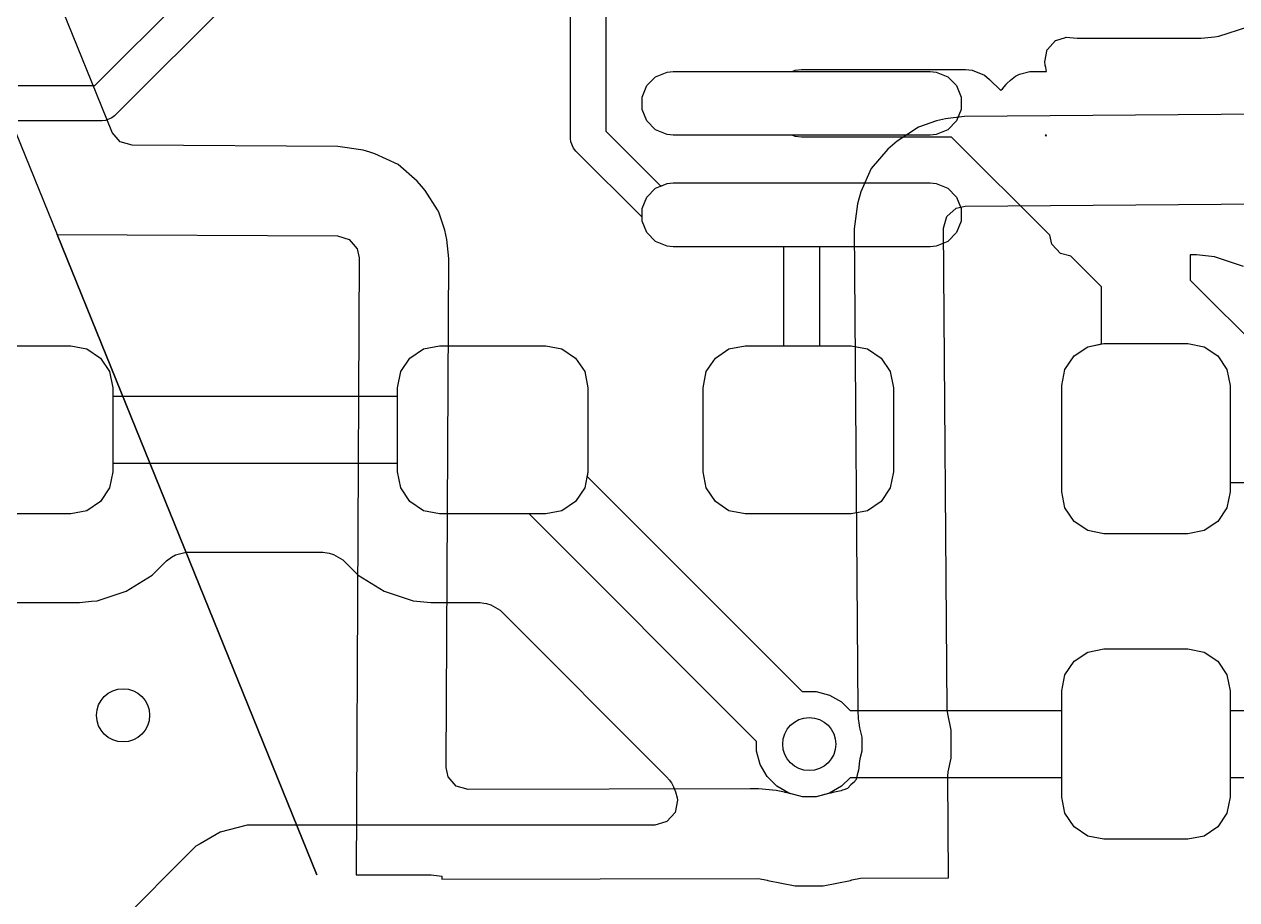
# Model space of a CAD drawing. Header units: millimetres. Extents: x 87.1 to 142.6, y -85.7 to -60.8.
# Drawn here: x 104.54 to 111.39, y -73.14 to -68.2 of the extents above; entities that cross this region are included whole.
import ezdxf

# ---------------------------------------------------------------- set-up
doc = ezdxf.new("R2010")
doc.units = ezdxf.units.MM
for name, color, linetype, true_color in [('B.Cu', 153, 'CONTINUOUS', 0x4d7fc4), ('F.Cu', 13, 'CONTINUOUS', 0xc83434), ('F.Mask', 201, 'CONTINUOUS', 0xd864ff), ('F.Paste', 253, 'CONTINUOUS', 0xb4a09a)]:
    doc.layers.add(name, color=color, linetype=linetype, true_color=true_color)

msp = doc.modelspace()

# ---------------------------------------------------------------- linework, layer by layer
at = {"layer": 'B.Cu', "linetype": 'CONTINUOUS'}
for p, q in [((105.036701, -68.803621), (103.616743, -65.302775)), ((103.522576, -66.415515), (104.726724, -69.384287)), ((119.010129, -68.646562), (109.852178, -68.718919)), ((109.693397, -68.742932), (109.591127, -68.777871)), ((109.744801, -68.731323), (109.693397, -68.742932)), ((109.744819, -68.73132), (109.744801, -68.731323)), ((109.85217, -68.71892), (109.744819, -68.73132)), ((109.852178, -68.718919), (109.85217, -68.71892)), ((105.038536, -68.807909), (105.036701, -68.803621)), ((105.084016, -68.86095), (105.038536, -68.807909)), ((109.591127, -68.777871), (109.470707, -68.856611)), ((105.150953, -68.880982), (105.084016, -68.86095)), ((106.312863, -68.88702), (105.150953, -68.880982)), ((109.470707, -68.856611), (109.418266, -68.902782)), ((106.45516, -68.908235), (106.312863, -68.88702)), ((106.455168, -68.908236), (106.45516, -68.908235)), ((106.49274, -68.919481), (106.455168, -68.908236)), ((106.5221, -68.928268), (106.49274, -68.919481)), ((106.522101, -68.928268), (106.5221, -68.928268)), ((106.522106, -68.92827), (106.522101, -68.928268)), ((106.652663, -68.988715), (106.522106, -68.92827)), ((109.418262, -68.902786), (109.32491, -69.012256)), ((109.418266, -68.902782), (109.418262, -68.902786)), ((106.652664, -68.988716), (106.652663, -68.988715)), ((106.652666, -68.988717), (106.652664, -68.988716)), ((106.760912, -69.083502), (106.652666, -68.988717)), ((109.324909, -69.012257), (109.266175, -69.1436)), ((109.32491, -69.012256), (109.324909, -69.012257)), ((106.760914, -69.083504), (106.760912, -69.083502)), ((106.760918, -69.083508), (106.760914, -69.083504)), ((106.785673, -69.112379), (106.760918, -69.083508)), ((106.806392, -69.136543), (106.785673, -69.112379)), ((106.875297, -69.244996), (106.806392, -69.136543)), ((109.266171, -69.143612), (109.247019, -69.210796)), ((109.266175, -69.1436), (109.266171, -69.143612)), ((109.856167, -69.224404), (119.014127, -69.152046)), ((109.247018, -69.2108), (109.227669, -69.353367)), ((109.247019, -69.210796), (109.247018, -69.2108)), ((109.804748, -69.236016), (109.856167, -69.224404)), ((106.883551, -69.257987), (106.875297, -69.244996)), ((106.896808, -69.298521), (106.883551, -69.257987)), ((109.733153, -69.349377), (109.752307, -69.282187)), ((109.752307, -69.282187), (109.804748, -69.236016)), ((106.917145, -69.360701), (106.896808, -69.298521)), ((106.928083, -69.41227), (106.917145, -69.360701)), ((109.227669, -69.353367), (109.227668, -69.35337)), ((109.227668, -69.35337), (109.249145, -72.071491)), ((109.75463, -72.067495), (109.733153, -69.349377)), ((106.193274, -73), (104.726724, -69.384286)), ((104.726724, -69.384286), (106.310232, -69.392513)), ((104.726724, -69.384287), (106.193274, -73)), ((106.310232, -69.392513), (106.377166, -69.412545)), ((106.377166, -69.412545), (106.422646, -69.465586)), ((106.939077, -69.519781), (106.928083, -69.41227)), ((106.422646, -69.465586), (106.433584, -69.517155)), ((106.433584, -69.517155), (106.415489, -72.999999)), ((106.924259, -72.371778), (106.939077, -69.519781)), ((109.249145, -72.071491), (109.251761, -72.11901)), ((109.757006, -72.090687), (109.75463, -72.067495)), ((109.7755, -72.183658), (109.757006, -72.090687)), ((109.251761, -72.11901), (109.254138, -72.14221)), ((109.254138, -72.14221), (109.254139, -72.142212)), ((109.254139, -72.142212), (109.25854, -72.171494)), ((109.25854, -72.171494), (109.272433, -72.223342)), ((109.272433, -72.223342), (109.272433, -72.301658)), ((109.7755, -72.341342), (109.7755, -72.183658)), ((109.272433, -72.301658), (109.260433, -72.346441)), ((106.924141, -72.394322), (106.924259, -72.371778)), ((109.256727, -72.371771), (109.254349, -72.396933)), ((109.256728, -72.371761), (109.256727, -72.371771)), ((109.260433, -72.346441), (109.256728, -72.371761)), ((109.759985, -72.419335), (109.7755, -72.341342)), ((106.935458, -72.446726), (106.924141, -72.394322)), ((109.244914, -72.435715), (109.239333, -72.462661)), ((109.253799, -72.409675), (109.244914, -72.435715)), ((109.254349, -72.396933), (109.253799, -72.409675)), ((109.757608, -72.444489), (109.759985, -72.419335)), ((109.762144, -73.018485), (109.757608, -72.444489)), ((106.98133, -72.499429), (106.935458, -72.446726)), ((107.048412, -72.518966), (106.98133, -72.499429)), ((109.190422, -72.512556), (109.180138, -72.516352)), ((109.209684, -72.492905), (109.190422, -72.512556)), ((109.231238, -72.475802), (109.209684, -72.492905)), ((109.233793, -72.468312), (109.231238, -72.475802)), ((109.239333, -72.462661), (109.233793, -72.468312)), ((108.64062, -72.515456), (107.048412, -72.518966)), ((108.687967, -72.515352), (108.64062, -72.515456)), ((108.687975, -72.515352), (108.687967, -72.515352)), ((108.687987, -72.515353), (108.687975, -72.515352)), ((108.787173, -72.524959), (108.687987, -72.515353)), ((108.834899, -72.5344), (108.787173, -72.524959)), ((108.8349, -72.5344), (108.834899, -72.5344)), ((108.834903, -72.534401), (108.8349, -72.5344)), ((108.838844, -72.535594), (108.834903, -72.534401)), ((108.850573, -72.538528), (108.838844, -72.535594)), ((108.871467, -72.542684), (108.850573, -72.538528)), ((108.935842, -72.559933), (108.871467, -72.542684)), ((109.014158, -72.559933), (108.935842, -72.559933)), ((109.078542, -72.542681), (109.014158, -72.559933)), ((109.095161, -72.539376), (109.078542, -72.542681)), ((109.098127, -72.538632), (109.095161, -72.539376)), ((109.098529, -72.538657), (109.098127, -72.538632)), ((109.102833, -72.537675), (109.098529, -72.538657)), ((109.117054, -72.533353), (109.102833, -72.537675)), ((109.155846, -72.525589), (109.117054, -72.533353)), ((109.157477, -72.525218), (109.155846, -72.525589)), ((109.176507, -72.519234), (109.157477, -72.525218)), ((109.180138, -72.516352), (109.176507, -72.519234)), ((106.415489, -72.999999), (106.41549, -73)), ((106.41549, -73), (106.823866, -73)), ((106.823866, -73), (106.838798, -73.000902)), ((106.838798, -73.000902), (106.9, -73.008325)), ((106.9, -73.008325), (106.9, -73.024797)), ((106.9, -73.024797), (108.689082, -73.020851)), ((108.689082, -73.020851), (108.736808, -73.030292)), ((108.736808, -73.030292), (108.741503, -73.032237)), ((108.741503, -73.032237), (108.896153, -73.062999)), ((109.053845, -73.062999), (109.208497, -73.032237)), ((109.208497, -73.032237), (109.216249, -73.029025)), ((109.216249, -73.029025), (109.263425, -73.019584)), ((109.263425, -73.019584), (109.762144, -73.018485)), ((108.896153, -73.062999), (108.896156, -73.063)), ((108.896156, -73.063), (108.896158, -73.063)), ((108.896158, -73.063), (109.053844, -73.063)), ((109.053844, -73.063), (109.053845, -73.062999))]:
    msp.add_line(p, q, dxfattribs=at)
at = {"layer": 'B.Cu'}
for centre in [(105.1, -72.1), (108.975, -72.2625)]:
    msp.add_circle(centre, 0.15, dxfattribs=at)
at = {"layer": 'F.Cu', "linetype": 'CONTINUOUS'}
for p, q in [((104.940078, -68.5435), (107.155499, -66.328078)), ((107.296921, -66.4695), (105.052211, -68.714211)), ((107.627, -68.842323), (107.627, -67.174677)), ((107.827, -67.216098), (107.827, -68.800901)), ((111.188019, -68.275361), (111.263416, -68.26766)), ((111.263416, -68.26766), (111.287753, -68.265174)), ((111.287753, -68.265174), (111.451516, -68.210908)), ((110.31985, -68.338899), (110.365752, -68.289587)), ((110.365752, -68.289587), (110.367971, -68.28827)), ((110.367971, -68.28827), (110.422082, -68.271241)), ((110.422082, -68.271241), (110.425415, -68.270994)), ((110.425415, -68.270994), (110.447172, -68.271295)), ((110.447172, -68.271295), (110.488323, -68.2755)), ((110.488323, -68.2755), (111.186676, -68.275499)), ((111.186676, -68.275499), (111.186684, -68.275498)), ((111.186684, -68.275498), (111.186687, -68.275498)), ((111.186687, -68.275498), (111.186691, -68.275497)), ((111.186691, -68.275497), (111.186991, -68.275478)), ((111.186991, -68.275478), (111.188019, -68.275361)), ((110.305757, -68.409467), (110.318163, -68.340711)), ((110.318163, -68.340711), (110.31985, -68.338899)), ((108.106997, -68.493835), (108.171884, -68.466959)), ((108.171884, -68.466959), (108.207, -68.4635)), ((108.207, -68.4635), (108.878322, -68.4635)), ((108.878322, -68.4635), (108.894835, -68.45666)), ((108.894835, -68.45666), (108.932, -68.453)), ((108.932, -68.453), (109.858, -68.453)), ((109.858, -68.453), (109.895165, -68.45666)), ((109.895165, -68.45666), (109.963836, -68.485105)), ((110.161788, -68.478667), (110.221215, -68.4635)), ((110.221215, -68.4635), (110.314518, -68.4635)), ((110.307717, -68.42769), (110.305757, -68.409467)), ((110.310241, -68.441317), (110.307717, -68.42769)), ((110.310111, -68.441343), (110.310241, -68.441317)), ((110.314518, -68.4635), (110.310111, -68.441343)), ((108.057335, -68.543497), (108.106997, -68.493835)), ((109.963836, -68.485105), (109.992704, -68.508796)), ((109.992704, -68.508796), (110.056106, -68.572198)), ((110.066593, -68.561578), (110.087408, -68.53756)), ((110.086083, -68.535945), (110.090787, -68.532083)), ((110.087408, -68.53756), (110.086083, -68.535945)), ((110.090787, -68.532083), (110.090794, -68.532079)), ((110.090794, -68.532079), (110.110449, -68.512423)), ((110.110449, -68.512423), (110.138696, -68.491277)), ((110.138696, -68.491277), (110.161788, -68.478667)), ((104.506666, -68.5435), (104.940078, -68.5435)), ((108.030459, -68.608384), (108.057335, -68.543497)), ((108.030459, -68.678616), (108.030459, -68.608384)), ((110.056106, -68.572198), (110.056848, -68.569794)), ((110.056848, -68.569794), (110.066593, -68.561578)), ((104.9815, -68.7435), (104.506666, -68.7435)), ((105.001009, -68.741579), (104.9815, -68.7435)), ((105.037057, -68.726647), (105.001009, -68.741579)), ((105.052211, -68.714211), (105.037057, -68.726647)), ((108.057335, -68.743503), (108.030459, -68.678616)), ((108.106997, -68.793165), (108.057335, -68.743503)), ((107.827, -68.800901), (108.137357, -69.111259)), ((108.171884, -68.820041), (108.106997, -68.793165)), ((107.628921, -68.861832), (107.627, -68.842323)), ((107.643853, -68.89788), (107.628921, -68.861832)), ((108.207, -68.8235), (108.171884, -68.820041)), ((108.878322, -68.8235), (108.207, -68.8235)), ((108.894835, -68.83034), (108.878322, -68.8235)), ((108.932, -68.834), (108.894835, -68.83034)), ((109.779092, -68.834), (108.932, -68.834)), ((110.333259, -69.388167), (109.779092, -68.834)), ((110.314518, -68.8235), (110.307408, -68.8235)), ((110.307408, -68.8235), (110.313338, -68.82943)), ((110.313338, -68.82943), (110.314518, -68.8235)), ((107.656289, -68.913034), (107.643853, -68.89788)), ((108.030459, -69.287203), (107.656289, -68.913034)), ((108.137357, -69.111259), (108.171884, -69.096959)), ((108.171884, -69.096959), (108.207, -69.0935)), ((108.207, -69.0935), (109.657, -69.0935)), ((109.657, -69.0935), (109.692116, -69.096959)), ((109.692116, -69.096959), (109.757003, -69.123835)), ((109.757003, -69.123835), (109.806665, -69.173497)), ((109.806665, -69.173497), (109.833541, -69.238384)), ((108.030459, -69.308616), (108.030459, -69.287203)), ((109.833541, -69.238384), (109.833541, -69.308616)), ((108.057335, -69.373503), (108.030459, -69.308616)), ((109.833541, -69.308616), (109.806665, -69.373503)), ((108.106997, -69.423165), (108.057335, -69.373503)), ((108.171884, -69.450041), (108.106997, -69.423165)), ((109.757003, -69.423165), (109.692116, -69.450041)), ((109.806665, -69.373503), (109.757003, -69.423165)), ((110.345109, -69.439629), (110.333259, -69.388167)), ((108.207, -69.4535), (108.171884, -69.450041)), ((108.832, -69.4535), (108.207, -69.4535)), ((108.832, -70.0125), (108.832, -69.4535)), ((109.657, -69.4535), (109.032, -69.4535)), ((109.032, -69.4535), (109.032, -70.0125)), ((109.692116, -69.450041), (109.657, -69.4535)), ((110.345947, -69.44131), (110.345109, -69.439629)), ((110.393475, -69.492524), (110.345947, -69.44131)), ((110.452878, -69.507786), (110.393475, -69.492524)), ((111.162654, -69.5), (111.126, -69.5)), ((111.126, -69.5), (111.126, -69.642092)), ((111.162659, -69.5), (111.162654, -69.5)), ((111.26365, -69.510318), (111.162659, -69.5)), ((110.626, -69.680908), (110.452878, -69.507786)), ((111.427295, -69.564543), (111.26365, -69.510318)), ((110.626, -70.002486), (110.626, -69.680908)), ((111.126, -69.642092), (111.771408, -70.2875)), ((104.204, -70.0125), (104.804, -70.0125)), ((104.804, -70.0125), (104.894887, -70.030579)), ((104.894887, -70.030579), (104.971938, -70.082062)), ((106.719562, -70.082062), (106.796613, -70.030579)), ((106.796613, -70.030579), (106.8875, -70.0125)), ((106.8875, -70.0125), (107.4875, -70.0125)), ((107.4875, -70.0125), (107.578387, -70.030579)), ((107.578387, -70.030579), (107.655438, -70.082062)), ((108.444562, -70.082062), (108.521613, -70.030579)), ((108.521613, -70.030579), (108.6125, -70.0125)), ((108.6125, -70.0125), (108.832, -70.0125)), ((109.032, -70.0125), (109.2125, -70.0125)), ((109.2125, -70.0125), (109.303387, -70.030579)), ((109.303387, -70.030579), (109.380438, -70.082062)), ((110.470562, -70.069562), (110.547613, -70.018079)), ((110.547613, -70.018079), (110.626, -70.002486)), ((104.971938, -70.082062), (105.023421, -70.159113)), ((106.668079, -70.159113), (106.719562, -70.082062)), ((107.655438, -70.082062), (107.706921, -70.159113)), ((108.393079, -70.159113), (108.444562, -70.082062)), ((109.380438, -70.082062), (109.431921, -70.159113)), ((110.419079, -70.146613), (110.470562, -70.069562)), ((105.023421, -70.159113), (105.0415, -70.25)), ((106.65, -70.25), (106.668079, -70.159113)), ((107.706921, -70.159113), (107.725, -70.25)), ((108.375, -70.25), (108.393079, -70.159113)), ((109.431921, -70.159113), (109.45, -70.25)), ((110.401, -70.2375), (110.419079, -70.146613)), ((105.0415, -70.25), (105.0415, -70.297)), ((106.65, -70.297), (106.65, -70.25)), ((107.725, -70.25), (107.725, -70.725)), ((108.375, -70.725), (108.375, -70.25)), ((109.45, -70.25), (109.45, -70.725)), ((110.401, -70.8375), (110.401, -70.2375)), ((105.0415, -70.297), (106.65, -70.297)), ((105.0415, -70.725), (105.023421, -70.815887)), ((106.65, -70.678), (105.0415, -70.678)), ((105.0415, -70.678), (105.0415, -70.725)), ((106.65, -70.725), (106.65, -70.678)), ((106.668079, -70.815887), (106.65, -70.725)), ((107.725, -70.725), (107.719924, -70.750516)), ((108.393079, -70.815887), (108.375, -70.725)), ((109.45, -70.725), (109.431921, -70.815887)), ((107.719924, -70.750516), (108.934763, -71.965355)), ((111.925, -70.7875), (111.351, -70.7875)), ((111.351, -70.7875), (111.351, -70.8375)), ((105.023421, -70.815887), (104.971938, -70.892938)), ((106.719562, -70.892938), (106.668079, -70.815887)), ((108.444562, -70.892938), (108.393079, -70.815887)), ((109.431921, -70.815887), (109.380438, -70.892938)), ((110.419079, -70.928387), (110.401, -70.8375)), ((111.351, -70.8375), (111.332921, -70.928387)), ((104.971938, -70.892938), (104.894887, -70.944421)), ((106.796613, -70.944421), (106.719562, -70.892938)), ((108.521613, -70.944421), (108.444562, -70.892938)), ((109.380438, -70.892938), (109.303387, -70.944421)), ((110.470562, -71.005438), (110.419079, -70.928387)), ((111.332921, -70.928387), (111.281438, -71.005438)), ((104.804, -70.9625), (104.204, -70.9625)), ((104.894887, -70.944421), (104.804, -70.9625)), ((106.8875, -70.9625), (106.796613, -70.944421)), ((107.393092, -70.9625), (106.8875, -70.9625)), ((108.677567, -72.246975), (107.393092, -70.9625)), ((108.6125, -70.9625), (108.521613, -70.944421)), ((109.2125, -70.9625), (108.6125, -70.9625)), ((109.303387, -70.944421), (109.2125, -70.9625)), ((110.547613, -71.056921), (110.470562, -71.005438)), ((111.281438, -71.005438), (111.204387, -71.056921)), ((110.6385, -71.075), (110.547613, -71.056921)), ((111.1135, -71.075), (110.6385, -71.075)), ((111.204387, -71.056921), (111.1135, -71.075)), ((105.345269, -71.22742), (105.373516, -71.206275)), ((105.373516, -71.206275), (105.396608, -71.193667)), ((105.396608, -71.193667), (105.456033, -71.1785)), ((105.456033, -71.1785), (106.228118, -71.1785)), ((106.228118, -71.1785), (106.26305, -71.183521)), ((106.26305, -71.183521), (106.288294, -71.190934)), ((106.288294, -71.190934), (106.34104, -71.22223)), ((105.26485, -71.30784), (105.345269, -71.22742)), ((106.34104, -71.22223), (106.42665, -71.30784)), ((105.118016, -71.398408), (105.26485, -71.30784)), ((106.42665, -71.30784), (106.573484, -71.398408)), ((104.954253, -71.452674), (105.118016, -71.398408)), ((106.573484, -71.398408), (106.737247, -71.452674)), ((104.154823, -71.463), (104.853176, -71.462999)), ((104.853176, -71.462999), (104.853184, -71.462998)), ((104.853184, -71.462998), (104.853187, -71.462998)), ((104.853187, -71.462998), (104.853191, -71.462997)), ((104.853191, -71.462997), (104.853491, -71.462978)), ((104.853491, -71.462978), (104.854519, -71.462861)), ((104.854519, -71.462861), (104.922486, -71.455919)), ((104.922486, -71.455919), (104.954253, -71.452674)), ((106.737247, -71.452674), (106.838323, -71.463)), ((106.838323, -71.463), (107.116588, -71.462999)), ((107.116588, -71.462999), (107.138099, -71.466092)), ((107.138099, -71.466092), (107.151522, -71.468022)), ((107.151522, -71.468022), (107.176759, -71.475432)), ((107.176759, -71.475432), (107.229506, -71.506728)), ((107.229506, -71.506728), (108.169632, -72.446854)), ((110.470562, -71.794562), (110.547613, -71.743079)), ((110.547613, -71.743079), (110.6385, -71.725)), ((110.6385, -71.725), (111.1135, -71.725)), ((111.1135, -71.725), (111.204387, -71.743079)), ((111.204387, -71.743079), (111.281438, -71.794562)), ((110.419079, -71.871613), (110.470562, -71.794562)), ((111.281438, -71.794562), (111.332921, -71.871613)), ((110.401, -71.9625), (110.419079, -71.871613)), ((111.332921, -71.871613), (111.351, -71.9625)), ((108.934763, -71.965355), (108.935842, -71.965067)), ((108.935842, -71.965067), (109.014158, -71.965067)), ((109.014158, -71.965067), (109.089805, -71.985336)), ((110.401, -72.072), (110.401, -71.9625)), ((111.351, -71.9625), (111.351, -72.072)), ((109.089805, -71.985336), (109.157628, -72.024494)), ((109.157628, -72.024494), (109.205134, -72.072)), ((109.205134, -72.072), (110.401, -72.072)), ((111.351, -72.072), (111.925, -72.072)), ((108.677567, -72.301658), (108.677567, -72.246975)), ((108.697836, -72.377305), (108.677567, -72.301658)), ((108.736994, -72.445128), (108.697836, -72.377305)), ((108.169632, -72.446854), (108.185047, -72.465634)), ((108.185047, -72.465634), (108.188934, -72.47145)), ((108.188934, -72.47145), (108.196852, -72.481738)), ((108.196852, -72.481738), (108.200627, -72.4881)), ((108.200627, -72.4881), (108.208538, -72.503907)), ((108.208538, -72.503907), (108.219998, -72.531571)), ((108.792372, -72.500506), (108.736994, -72.445128)), ((108.860195, -72.539664), (108.792372, -72.500506)), ((109.157628, -72.500506), (109.089805, -72.539664)), ((109.205134, -72.453), (109.157628, -72.500506)), ((110.401, -72.453), (109.205134, -72.453)), ((110.401, -72.5625), (110.401, -72.453)), ((111.925, -72.453), (111.351, -72.453)), ((111.351, -72.453), (111.351, -72.5625)), ((108.230212, -72.579577), (108.217804, -72.648336)), ((108.219998, -72.531571), (108.228729, -72.565778)), ((108.228729, -72.565778), (108.230212, -72.579577)), ((108.935842, -72.559933), (108.860195, -72.539664)), ((109.014158, -72.559933), (108.935842, -72.559933)), ((109.089805, -72.539664), (109.014158, -72.559933)), ((110.419079, -72.653387), (110.401, -72.5625)), ((111.351, -72.5625), (111.332921, -72.653387)), ((108.217804, -72.648336), (108.170217, -72.699456)), ((108.165714, -72.702129), (108.102419, -72.7195)), ((108.170217, -72.699456), (108.165714, -72.702129)), ((110.470562, -72.730438), (110.419079, -72.653387)), ((111.332921, -72.653387), (111.281438, -72.730438)), ((105.648215, -72.760423), (105.557986, -72.812517)), ((105.800943, -72.719499), (105.648215, -72.760423)), ((105.959058, -72.719499), (105.800943, -72.719499)), ((105.966654, -72.719499), (105.959058, -72.719499)), ((105.968558, -72.719499), (105.966654, -72.719499)), ((105.968621, -72.7195), (105.968558, -72.719499)), ((108.102419, -72.7195), (105.968621, -72.7195)), ((110.547613, -72.781921), (110.470562, -72.730438)), ((110.6385, -72.8), (110.547613, -72.781921)), ((111.204387, -72.781921), (111.1135, -72.8)), ((111.281438, -72.730438), (111.204387, -72.781921)), ((105.511279, -72.839483), (103.719485, -74.631276)), ((105.511282, -72.839481), (105.511279, -72.839483)), ((105.534633, -72.825999), (105.511282, -72.839481)), ((105.557986, -72.812517), (105.534633, -72.825999)), ((111.1135, -72.8), (110.6385, -72.8))]:
    msp.add_line(p, q, dxfattribs=at)
at = {"layer": 'F.Cu'}
for centre in [(105.1, -72.1), (108.975, -72.2625)]:
    msp.add_circle(centre, 0.15, dxfattribs=at)
at = {"layer": 'F.Mask', "linetype": 'CONTINUOUS'}
for p, q in [((108.106997, -68.493835), (108.171884, -68.466959)), ((108.171884, -68.466959), (108.207, -68.4635)), ((108.207, -68.4635), (109.657, -68.4635)), ((109.657, -68.4635), (109.692116, -68.466959)), ((109.692116, -68.466959), (109.757003, -68.493835)), ((108.057335, -68.543497), (108.106997, -68.493835)), ((109.757003, -68.493835), (109.806665, -68.543497)), ((108.030459, -68.608384), (108.057335, -68.543497)), ((108.030459, -68.678616), (108.030459, -68.608384)), ((109.806665, -68.543497), (109.833541, -68.608384)), ((109.833541, -68.608384), (109.833541, -68.678616)), ((108.057335, -68.743503), (108.030459, -68.678616)), ((108.106997, -68.793165), (108.057335, -68.743503)), ((109.806665, -68.743503), (109.757003, -68.793165)), ((109.833541, -68.678616), (109.806665, -68.743503)), ((108.171884, -68.820041), (108.106997, -68.793165)), ((109.757003, -68.793165), (109.692116, -68.820041)), ((108.207, -68.8235), (108.171884, -68.820041)), ((109.657, -68.8235), (108.207, -68.8235)), ((109.692116, -68.820041), (109.657, -68.8235)), ((108.057335, -69.173497), (108.106997, -69.123835)), ((108.106997, -69.123835), (108.171884, -69.096959)), ((108.171884, -69.096959), (108.207, -69.0935)), ((108.207, -69.0935), (109.657, -69.0935)), ((109.657, -69.0935), (109.692116, -69.096959)), ((109.692116, -69.096959), (109.757003, -69.123835)), ((109.757003, -69.123835), (109.806665, -69.173497)), ((108.030459, -69.238384), (108.057335, -69.173497)), ((109.806665, -69.173497), (109.833541, -69.238384)), ((108.030459, -69.308616), (108.030459, -69.238384)), ((109.833541, -69.238384), (109.833541, -69.308616)), ((108.057335, -69.373503), (108.030459, -69.308616)), ((109.833541, -69.308616), (109.806665, -69.373503)), ((108.106997, -69.423165), (108.057335, -69.373503)), ((108.171884, -69.450041), (108.106997, -69.423165)), ((109.757003, -69.423165), (109.692116, -69.450041)), ((109.806665, -69.373503), (109.757003, -69.423165)), ((108.207, -69.4535), (108.171884, -69.450041)), ((109.657, -69.4535), (108.207, -69.4535)), ((109.692116, -69.450041), (109.657, -69.4535)), ((104.204, -70.0125), (104.804, -70.0125)), ((104.804, -70.0125), (104.894887, -70.030579)), ((104.894887, -70.030579), (104.971938, -70.082062)), ((106.719562, -70.082062), (106.796613, -70.030579)), ((106.796613, -70.030579), (106.8875, -70.0125)), ((106.8875, -70.0125), (107.4875, -70.0125)), ((107.4875, -70.0125), (107.578387, -70.030579)), ((107.578387, -70.030579), (107.655438, -70.082062)), ((108.444562, -70.082062), (108.521613, -70.030579)), ((108.521613, -70.030579), (108.6125, -70.0125)), ((108.6125, -70.0125), (109.2125, -70.0125)), ((109.2125, -70.0125), (109.303387, -70.030579)), ((109.303387, -70.030579), (109.380438, -70.082062)), ((110.470562, -70.069562), (110.547613, -70.018079)), ((110.547613, -70.018079), (110.6385, -70)), ((110.6385, -70), (111.1135, -70)), ((111.1135, -70), (111.204387, -70.018079)), ((111.204387, -70.018079), (111.281438, -70.069562)), ((104.971938, -70.082062), (105.023421, -70.159113)), ((106.668079, -70.159113), (106.719562, -70.082062)), ((107.655438, -70.082062), (107.706921, -70.159113)), ((108.393079, -70.159113), (108.444562, -70.082062)), ((109.380438, -70.082062), (109.431921, -70.159113)), ((110.419079, -70.146613), (110.470562, -70.069562)), ((111.281438, -70.069562), (111.332921, -70.146613)), ((105.023421, -70.159113), (105.0415, -70.25)), ((106.65, -70.25), (106.668079, -70.159113)), ((107.706921, -70.159113), (107.725, -70.25)), ((108.375, -70.25), (108.393079, -70.159113)), ((109.431921, -70.159113), (109.45, -70.25)), ((110.401, -70.2375), (110.419079, -70.146613)), ((111.332921, -70.146613), (111.351, -70.2375)), ((105.0415, -70.25), (105.0415, -70.725)), ((106.65, -70.725), (106.65, -70.25)), ((107.725, -70.25), (107.725, -70.725)), ((108.375, -70.725), (108.375, -70.25)), ((109.45, -70.25), (109.45, -70.725)), ((110.401, -70.8375), (110.401, -70.2375)), ((111.351, -70.2375), (111.351, -70.8375)), ((105.0415, -70.725), (105.023421, -70.815887)), ((106.668079, -70.815887), (106.65, -70.725)), ((107.725, -70.725), (107.706921, -70.815887)), ((108.393079, -70.815887), (108.375, -70.725)), ((109.45, -70.725), (109.431921, -70.815887)), ((105.023421, -70.815887), (104.971938, -70.892938)), ((106.719562, -70.892938), (106.668079, -70.815887)), ((107.706921, -70.815887), (107.655438, -70.892938)), ((108.444562, -70.892938), (108.393079, -70.815887)), ((109.431921, -70.815887), (109.380438, -70.892938)), ((110.419079, -70.928387), (110.401, -70.8375)), ((111.351, -70.8375), (111.332921, -70.928387)), ((104.971938, -70.892938), (104.894887, -70.944421)), ((106.796613, -70.944421), (106.719562, -70.892938)), ((107.655438, -70.892938), (107.578387, -70.944421)), ((108.521613, -70.944421), (108.444562, -70.892938)), ((109.380438, -70.892938), (109.303387, -70.944421)), ((110.470562, -71.005438), (110.419079, -70.928387)), ((111.332921, -70.928387), (111.281438, -71.005438)), ((104.804, -70.9625), (104.204, -70.9625)), ((104.894887, -70.944421), (104.804, -70.9625)), ((106.8875, -70.9625), (106.796613, -70.944421)), ((107.4875, -70.9625), (106.8875, -70.9625)), ((107.578387, -70.944421), (107.4875, -70.9625)), ((108.6125, -70.9625), (108.521613, -70.944421)), ((109.2125, -70.9625), (108.6125, -70.9625)), ((109.303387, -70.944421), (109.2125, -70.9625)), ((110.547613, -71.056921), (110.470562, -71.005438)), ((111.281438, -71.005438), (111.204387, -71.056921)), ((110.6385, -71.075), (110.547613, -71.056921)), ((111.1135, -71.075), (110.6385, -71.075)), ((111.204387, -71.056921), (111.1135, -71.075)), ((110.470562, -71.794562), (110.547613, -71.743079)), ((110.547613, -71.743079), (110.6385, -71.725)), ((110.6385, -71.725), (111.1135, -71.725)), ((111.1135, -71.725), (111.204387, -71.743079)), ((111.204387, -71.743079), (111.281438, -71.794562)), ((110.419079, -71.871613), (110.470562, -71.794562)), ((111.281438, -71.794562), (111.332921, -71.871613)), ((110.401, -71.9625), (110.419079, -71.871613)), ((111.332921, -71.871613), (111.351, -71.9625)), ((110.401, -72.5625), (110.401, -71.9625)), ((111.351, -71.9625), (111.351, -72.5625)), ((110.419079, -72.653387), (110.401, -72.5625)), ((111.351, -72.5625), (111.332921, -72.653387)), ((110.470562, -72.730438), (110.419079, -72.653387)), ((111.332921, -72.653387), (111.281438, -72.730438)), ((110.547613, -72.781921), (110.470562, -72.730438)), ((110.6385, -72.8), (110.547613, -72.781921)), ((111.204387, -72.781921), (111.1135, -72.8)), ((111.281438, -72.730438), (111.204387, -72.781921)), ((111.1135, -72.8), (110.6385, -72.8))]:
    msp.add_line(p, q, dxfattribs=at)
at = {"layer": 'F.Paste', "linetype": 'CONTINUOUS'}
for p, q in [((108.106997, -68.493835), (108.171884, -68.466959)), ((108.171884, -68.466959), (108.207, -68.4635)), ((108.207, -68.4635), (109.657, -68.4635)), ((109.657, -68.4635), (109.692116, -68.466959)), ((109.692116, -68.466959), (109.757003, -68.493835)), ((108.057335, -68.543497), (108.106997, -68.493835)), ((109.757003, -68.493835), (109.806665, -68.543497)), ((108.030459, -68.608384), (108.057335, -68.543497)), ((108.030459, -68.678616), (108.030459, -68.608384)), ((109.806665, -68.543497), (109.833541, -68.608384)), ((109.833541, -68.608384), (109.833541, -68.678616)), ((108.057335, -68.743503), (108.030459, -68.678616)), ((108.106997, -68.793165), (108.057335, -68.743503)), ((109.806665, -68.743503), (109.757003, -68.793165)), ((109.833541, -68.678616), (109.806665, -68.743503)), ((108.171884, -68.820041), (108.106997, -68.793165)), ((109.757003, -68.793165), (109.692116, -68.820041)), ((108.207, -68.8235), (108.171884, -68.820041)), ((109.657, -68.8235), (108.207, -68.8235)), ((109.692116, -68.820041), (109.657, -68.8235)), ((108.057335, -69.173497), (108.106997, -69.123835)), ((108.106997, -69.123835), (108.171884, -69.096959)), ((108.171884, -69.096959), (108.207, -69.0935)), ((108.207, -69.0935), (109.657, -69.0935)), ((109.657, -69.0935), (109.692116, -69.096959)), ((109.692116, -69.096959), (109.757003, -69.123835)), ((109.757003, -69.123835), (109.806665, -69.173497)), ((108.030459, -69.238384), (108.057335, -69.173497)), ((109.806665, -69.173497), (109.833541, -69.238384)), ((108.030459, -69.308616), (108.030459, -69.238384)), ((109.833541, -69.238384), (109.833541, -69.308616)), ((108.057335, -69.373503), (108.030459, -69.308616)), ((109.833541, -69.308616), (109.806665, -69.373503)), ((108.106997, -69.423165), (108.057335, -69.373503)), ((108.171884, -69.450041), (108.106997, -69.423165)), ((109.757003, -69.423165), (109.692116, -69.450041)), ((109.806665, -69.373503), (109.757003, -69.423165)), ((108.207, -69.4535), (108.171884, -69.450041)), ((109.657, -69.4535), (108.207, -69.4535)), ((109.692116, -69.450041), (109.657, -69.4535)), ((104.204, -70.0125), (104.804, -70.0125)), ((104.804, -70.0125), (104.894887, -70.030579)), ((104.894887, -70.030579), (104.971938, -70.082062)), ((106.719562, -70.082062), (106.796613, -70.030579)), ((106.796613, -70.030579), (106.8875, -70.0125)), ((106.8875, -70.0125), (107.4875, -70.0125)), ((107.4875, -70.0125), (107.578387, -70.030579)), ((107.578387, -70.030579), (107.655438, -70.082062)), ((108.444562, -70.082062), (108.521613, -70.030579)), ((108.521613, -70.030579), (108.6125, -70.0125)), ((108.6125, -70.0125), (109.2125, -70.0125)), ((109.2125, -70.0125), (109.303387, -70.030579)), ((109.303387, -70.030579), (109.380438, -70.082062)), ((110.470562, -70.069562), (110.547613, -70.018079)), ((110.547613, -70.018079), (110.6385, -70)), ((110.6385, -70), (111.1135, -70)), ((111.1135, -70), (111.204387, -70.018079)), ((111.204387, -70.018079), (111.281438, -70.069562)), ((104.971938, -70.082062), (105.023421, -70.159113)), ((106.668079, -70.159113), (106.719562, -70.082062)), ((107.655438, -70.082062), (107.706921, -70.159113)), ((108.393079, -70.159113), (108.444562, -70.082062)), ((109.380438, -70.082062), (109.431921, -70.159113)), ((110.419079, -70.146613), (110.470562, -70.069562)), ((111.281438, -70.069562), (111.332921, -70.146613)), ((105.023421, -70.159113), (105.0415, -70.25)), ((106.65, -70.25), (106.668079, -70.159113)), ((107.706921, -70.159113), (107.725, -70.25)), ((108.375, -70.25), (108.393079, -70.159113)), ((109.431921, -70.159113), (109.45, -70.25)), ((110.401, -70.2375), (110.419079, -70.146613)), ((111.332921, -70.146613), (111.351, -70.2375)), ((105.0415, -70.25), (105.0415, -70.725)), ((106.65, -70.725), (106.65, -70.25)), ((107.725, -70.25), (107.725, -70.725)), ((108.375, -70.725), (108.375, -70.25)), ((109.45, -70.25), (109.45, -70.725)), ((110.401, -70.8375), (110.401, -70.2375)), ((111.351, -70.2375), (111.351, -70.8375)), ((105.0415, -70.725), (105.023421, -70.815887)), ((106.668079, -70.815887), (106.65, -70.725)), ((107.725, -70.725), (107.706921, -70.815887)), ((108.393079, -70.815887), (108.375, -70.725)), ((109.45, -70.725), (109.431921, -70.815887)), ((105.023421, -70.815887), (104.971938, -70.892938)), ((106.719562, -70.892938), (106.668079, -70.815887)), ((107.706921, -70.815887), (107.655438, -70.892938)), ((108.444562, -70.892938), (108.393079, -70.815887)), ((109.431921, -70.815887), (109.380438, -70.892938)), ((110.419079, -70.928387), (110.401, -70.8375)), ((111.351, -70.8375), (111.332921, -70.928387)), ((104.971938, -70.892938), (104.894887, -70.944421)), ((106.796613, -70.944421), (106.719562, -70.892938)), ((107.655438, -70.892938), (107.578387, -70.944421)), ((108.521613, -70.944421), (108.444562, -70.892938)), ((109.380438, -70.892938), (109.303387, -70.944421)), ((110.470562, -71.005438), (110.419079, -70.928387)), ((111.332921, -70.928387), (111.281438, -71.005438)), ((104.804, -70.9625), (104.204, -70.9625)), ((104.894887, -70.944421), (104.804, -70.9625)), ((106.8875, -70.9625), (106.796613, -70.944421)), ((107.4875, -70.9625), (106.8875, -70.9625)), ((107.578387, -70.944421), (107.4875, -70.9625)), ((108.6125, -70.9625), (108.521613, -70.944421)), ((109.2125, -70.9625), (108.6125, -70.9625)), ((109.303387, -70.944421), (109.2125, -70.9625)), ((110.547613, -71.056921), (110.470562, -71.005438)), ((111.281438, -71.005438), (111.204387, -71.056921)), ((110.6385, -71.075), (110.547613, -71.056921)), ((111.1135, -71.075), (110.6385, -71.075)), ((111.204387, -71.056921), (111.1135, -71.075)), ((110.470562, -71.794562), (110.547613, -71.743079)), ((110.547613, -71.743079), (110.6385, -71.725)), ((110.6385, -71.725), (111.1135, -71.725)), ((111.1135, -71.725), (111.204387, -71.743079)), ((111.204387, -71.743079), (111.281438, -71.794562)), ((110.419079, -71.871613), (110.470562, -71.794562)), ((111.281438, -71.794562), (111.332921, -71.871613)), ((110.401, -71.9625), (110.419079, -71.871613)), ((111.332921, -71.871613), (111.351, -71.9625)), ((110.401, -72.5625), (110.401, -71.9625)), ((111.351, -71.9625), (111.351, -72.5625)), ((110.419079, -72.653387), (110.401, -72.5625)), ((111.351, -72.5625), (111.332921, -72.653387)), ((110.470562, -72.730438), (110.419079, -72.653387)), ((111.332921, -72.653387), (111.281438, -72.730438)), ((110.547613, -72.781921), (110.470562, -72.730438)), ((110.6385, -72.8), (110.547613, -72.781921)), ((111.204387, -72.781921), (111.1135, -72.8)), ((111.281438, -72.730438), (111.204387, -72.781921)), ((111.1135, -72.8), (110.6385, -72.8))]:
    msp.add_line(p, q, dxfattribs=at)

doc.saveas('drawing.dxf')
